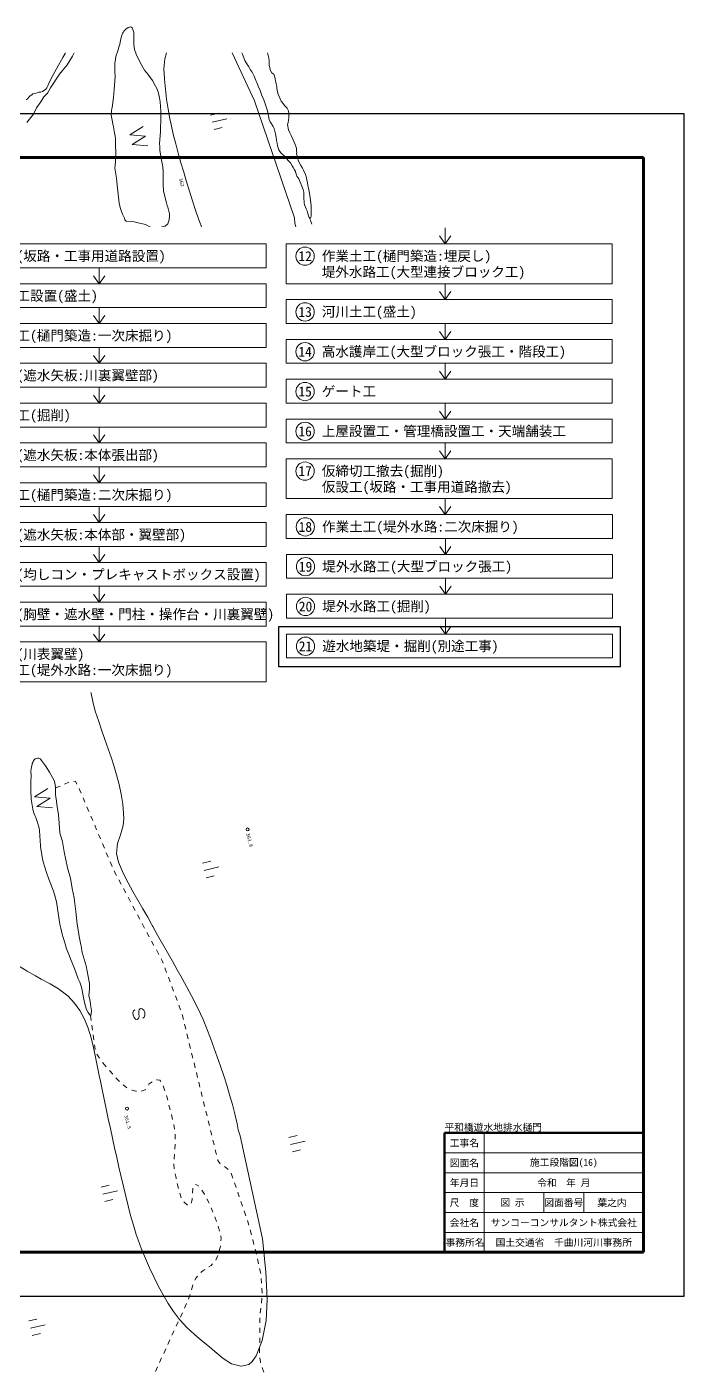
# Model space of a CAD drawing. Header units: millimetres. Extents: x -2078669 to -1085629, y -5987148 to 310365.
# Drawn here: x -1532892 to -1367638, y -5982547 to -5644635 of the extents above; entities that cross this region are included whole.
import ezdxf
from ezdxf.enums import TextEntityAlignment as Align

# ---------------------------------------------------------------- set-up
doc = ezdxf.new("R2010")
doc.units = ezdxf.units.MM
doc.header["$LTSCALE"] = 500
doc.layers.get('Defpoints').update_dxf_attribs({"color": 153})
for name, color, linetype, lineweight in [('D-BGD', 7, 'Continuous', 13), ('D-BYP-STRA', 1, 'Continuous', 25), ('D-DOC', 7, 'Continuous', 13), ('D-TTL', 2, 'Continuous', 140), ('D-TTL-FRAM', 2, 'Continuous', 50), ('D-TTL-LINE', 7, 'Continuous', 13), ('D-TTL-TXT', 7, 'Continuous', 13), ('◆ワイプアウト', 4, 'Continuous', 13)]:
    doc.layers.add(name, color=color, linetype=linetype, lineweight=lineweight)
doc.styles.add('MS ゴシック', font='MS Gothic.ttf')
doc.dimstyles.new('DIM-500-F', dxfattribs={"dimscale": 500, "dimtxt": 3.5, "dimasz": 2.5, "dimexe": 0, "dimexo": 2, "dimgap": 0.8, "dimtad": 1, "dimdec": 0, "dimzin": 0, "dimdsep": 46, "dimtxsty": 'MS ゴシック', "dimblk": 'OPEN', "dimcen": 0.1, "dimclrd": 256, "dimclre": 256, "dimclrt": 256, "dimaunit": 1, "dimadec": 4, "dimazin": 0, "dimtfac": 1, "dimtdec": 0, "dimtmove": 2, "dimatfit": 3, "dimldrblk": 'OPEN', "dimfxl": 1, "dimtolj": 1, "dimtzin": 0, "dimlwd": -1, "dimlwe": -1, "dimarcsym": 2})

# ---------------------------------------------------------------- blocks, each defined once
blk = doc.blocks.new('_Open')
at = {"color": 0, "linetype": 'ByBlock', "lineweight": -2}
for p, q in [((-1, 0.17), (0, 0)), ((-1, -0.17), (0, 0)), ((0, 0), (-1, 0))]:
    blk.add_line(p, q, dxfattribs=at)
blk = doc.blocks.new('施工ステップ')
at = {"layer": 'D-DOC'}
for points in [[(1766486, -3253641), (1848486, -3253641), (1848486, -3259641), (1766486, -3259641)], [(1853486, -3253641), (1935486, -3253641), (1935486, -3263641), (1853486, -3263641)], [(1766486, -3263641), (1848486, -3263641), (1848486, -3269641), (1766486, -3269641)], [(1853486, -3267641), (1935486, -3267641), (1935486, -3273641), (1853486, -3273641)], [(1766486, -3273641), (1848486, -3273641), (1848486, -3279641), (1766486, -3279641)], [(1853486, -3277641), (1935486, -3277641), (1935486, -3283641), (1853486, -3283641)], [(1766486, -3283641), (1848486, -3283641), (1848486, -3289641), (1766486, -3289641)], [(1853486, -3287641), (1935486, -3287641), (1935486, -3293641), (1853486, -3293641)], [(1766486, -3293641), (1848486, -3293641), (1848486, -3299641), (1766486, -3299641)], [(1853486, -3297641), (1935486, -3297641), (1935486, -3303641), (1853486, -3303641)], [(1766486, -3303641), (1848486, -3303641), (1848486, -3309641), (1766486, -3309641)], [(1853486, -3307641), (1935486, -3307641), (1935486, -3317641), (1853486, -3317641)], [(1766486, -3313641), (1848486, -3313641), (1848486, -3319641), (1766486, -3319641)], [(1853539, -3321641), (1935539, -3321641), (1935539, -3327641), (1853539, -3327641)], [(1766486, -3323641), (1848486, -3323641), (1848486, -3329641), (1766486, -3329641)], [(1853592, -3331641), (1935592, -3331641), (1935592, -3337641), (1853592, -3337641)], [(1766486, -3333641), (1848486, -3333641), (1848486, -3339641), (1766486, -3339641)], [(1853592, -3341641), (1935592, -3341641), (1935592, -3347641), (1853592, -3347641)], [(1766486, -3343641), (1848486, -3343641), (1848486, -3349641), (1766486, -3349641)], [(1853592, -3351641), (1935592, -3351641), (1935592, -3357641), (1853592, -3357641)], [(1766486, -3353641), (1848486, -3353641), (1848486, -3363641), (1766486, -3363641)]]:
    blk.add_lwpolyline(points, close=True, dxfattribs=at)
for centre in [(1771277, -3256726), (1858277, -3256726), (1771277, -3266726), (1858277, -3270726), (1771277, -3276726), (1858277, -3280726), (1771277, -3286726), (1858277, -3290726), (1771277, -3296726), (1858277, -3300726), (1771277, -3306726), (1858277, -3310726), (1771277, -3316726), (1771277, -3326726), (1858330, -3324726), (1771277, -3336726), (1858383, -3334726), (1771277, -3346726), (1858383, -3344726), (1771277, -3356726), (1858383, -3354726)]:
    blk.add_circle(centre, 2300, dxfattribs=at)
at = {"layer": 'D-DOC', "style": 'MS ゴシック'}
for s, p in [('1', (1771277, -3256726)), ('12', (1858277, -3256726)), ('2', (1771277, -3266726)), ('13', (1858277, -3270726)), ('3', (1771277, -3276726)), ('14', (1858277, -3280726)), ('4', (1771277, -3286726)), ('15', (1858277, -3290726)), ('5', (1771277, -3296726)), ('16', (1858277, -3300726)), ('6', (1771277, -3306726)), ('17', (1858277, -3310726)), ('7', (1771277, -3316726)), ('18', (1858330, -3324726)), ('8', (1771277, -3326726)), ('19', (1858383, -3334726)), ('9', (1771277, -3336726)), ('20', (1858383, -3344726)), ('10', (1771277, -3346726)), ('21', (1858383, -3354726)), ('11', (1771277, -3356726))]:
    blk.add_text(s, height=2500, dxfattribs=at).set_placement(p, align=Align.MIDDLE_CENTER)
for s, p in [('仮設工(坂路・工事用道路設置)', (1775486, -3256675)), ('作業土工(樋門築造:埋戻し)', (1862486, -3256675)), ('堤外水路工(大型連接ブロック工)', (1862486, -3260675)), ('仮締切工設置(盛土)', (1775486, -3266675)), ('河川土工(盛土)', (1862486, -3270675)), ('作業土工(樋門築造:一次床掘り)', (1775486, -3276675)), ('高水護岸工(大型ブロック張工・階段工)', (1862486, -3280675)), ('矢板工(遮水矢板:川裏翼壁部)', (1775486, -3286675)), ('ゲート工', (1862486, -3290675)), ('河川土工(掘削)', (1775486, -3296675)), ('上屋設置工・管理橋設置工・天端舗装工', (1862486, -3300675)), ('矢板工(遮水矢板:本体張出部)', (1775486, -3306675)), ('仮締切工撤去(掘削)', (1862486, -3310675)), ('仮設工(坂路・工事用道路撤去)', (1862486, -3314675)), ('作業土工(樋門築造:二次床掘り)', (1775486, -3316675)), ('矢板工(遮水矢板:本体部・翼壁部)', (1775486, -3326675)), ('作業土工(堤外水路:二次床掘り)', (1862539, -3324675)), ('本体工(均しコン・プレキャストボックス設置)', (1775486, -3336675)), ('堤外水路工(大型ブロック張工)', (1862592, -3334675)), ('本体工(胸壁・遮水壁・門柱・操作台・川裏翼壁)', (1775486, -3346675)), ('堤外水路工(掘削)', (1862592, -3344675)), ('本体工(川表翼壁)', (1775486, -3356675)), ('遊水地築堤・掘削(別途工事)', (1862592, -3354675)), ('作業土工(堤外水路:一次床掘り)', (1775486, -3360675))]:
    blk.add_text(s, height=2500, dxfattribs=at).set_placement(p, align=Align.MIDDLE_LEFT)
at = {"layer": 'D-DOC'}
for points in [[(1893486, -3253641), (1893486, -3249641)], [(1806486, -3263641), (1806486, -3259641)], [(1893486, -3267641), (1893486, -3263641)], [(1806486, -3273641), (1806486, -3269641)], [(1893486, -3277641), (1893486, -3273641)], [(1806486, -3283641), (1806486, -3279641)], [(1893486, -3287641), (1893486, -3283641)], [(1806486, -3293641), (1806486, -3289641)], [(1893486, -3297641), (1893486, -3293641)], [(1806486, -3303641), (1806486, -3299641)], [(1893486, -3307641), (1893486, -3303641)], [(1806486, -3313641), (1806486, -3309641)], [(1893486, -3321641), (1893486, -3317641)], [(1806486, -3323641), (1806486, -3319641)], [(1893539, -3331641), (1893539, -3327641)], [(1806486, -3333641), (1806486, -3329641)], [(1893592, -3341641), (1893592, -3337641)], [(1806486, -3343641), (1806486, -3339641)], [(1893592, -3351641), (1893592, -3347641)], [(1806486, -3353641), (1806486, -3349641)]]:
    blk.add_leader(points, dimstyle='DIM-500-F', override={"dimasz": 4, "dimldrblk": 'Open90'}, dxfattribs=at)

msp = doc.modelspace()

# ---------------------------------------------------------------- linework, layer by layer
at = {"layer": 'D-BGD', "linetype": 'Continuous'}
for p, q in [((-1486728.2, -5666772.4), (-1484687.9, -5666275)), ((-1486284.8, -5668593.6), (-1482641.4, -5667705.1)), ((-1485841.1, -5670416.2), (-1483800.8, -5669918.8)), ((-1461279.9, -5694212.8, 360164), (-1461641.4, -5693017.6, 360120)), ((-1460555.7, -5696604.9, 360252), (-1460917.5, -5695408.4, 360208)), ((-1459831.8, -5698995.7, 360340), (-1460194.2, -5697800, 360296)), ((-1459108.5, -5701387.3, 360428), (-1459470.3, -5700190.8, 360384)), ((-1529658.2, -5703271.5), (-1527618.1, -5702776.3)), ((-1458384.6, -5703778, 360516), (-1458747, -5702582.4, 360472)), ((-1529216.2, -5705093.1), (-1525572.1, -5704207.3)), ((-1528773.8, -5706916), (-1526733.2, -5706420)), ((-1457661.2, -5706169.7, 360604), (-1458022.7, -5704974.5, 360560)), ((-1489793.5, -5722318.8), (-1487752.4, -5721821.9)), ((-1489350.1, -5724140), (-1485706.3, -5723252.9)), ((-1488906.4, -5725962.6), (-1486866.6, -5725466.1)), ((-1472898.5, -5769760.3), (-1472505.2, -5771379.7)), ((-1515358.6, -5802243.3), (-1513318.5, -5801748.1)), ((-1514916.6, -5804064.9), (-1511272.4, -5803179.1)), ((-1514474.2, -5805887.8), (-1512433.6, -5805391.8)), ((-1525675.5, -5835803.1, 360500), (-1524557.4, -5835332.8, 360803)), ((-1523439.8, -5834863.3, 361106), (-1522321.6, -5834392.9, 361409)), ((-1518768.7, -5838261.1, 361435), (-1518281.5, -5839412, 361422)), ((-1517792.8, -5840562.6, 361409), (-1517305.6, -5841713.5, 361397)), ((-1516818.3, -5842864.4, 361384), (-1516329.7, -5844015, 361371)), ((-1515842.5, -5845165.9, 361358), (-1515354.3, -5846317.3, 361345)), ((-1514866.6, -5847467.4, 361333), (-1514379.3, -5848618.3, 361320)), ((-1513891.2, -5849769.7, 361307), (-1513403.5, -5850919.8, 361294)), ((-1512915.3, -5852071.2, 361282), (-1512428.1, -5853222.1, 361269)), ((-1511940.3, -5854372.2, 361256), (-1511452.2, -5855523.6, 361243)), ((-1488720.6, -5854707.3), (-1486680.4, -5854212.2)), ((-1488278.6, -5856528.9), (-1484634.4, -5855643.2)), ((-1509787.3, -5858879.8, 361256), (-1509196.8, -5859981.6, 361269)), ((-1487836.2, -5858351.9), (-1485795.5, -5857855.8)), ((-1508605.9, -5861082.5, 361282), (-1508015.4, -5862184.4, 361295)), ((-1507425, -5863286.2, 361308), (-1506834.5, -5864388, 361321)), ((-1506244.1, -5865489.8, 361334), (-1505653.6, -5866591.6, 361348)), ((-1505063.5, -5867692.1, 361361), (-1504473.1, -5868793.9, 361374)), ((-1503882.6, -5869895.7, 361387), (-1503292.2, -5870997.6, 361400)), ((-1502701.7, -5872099.4, 361413), (-1502111.3, -5873201.2, 361426)), ((-1501520.8, -5874303, 361439), (-1500929.9, -5875404, 361452)), ((-1500339.4, -5876505.8, 361466), (-1499749, -5877607.6, 361479)), ((-1498186, -5881006.7, 361550), (-1497747.8, -5882176.7, 361586)), ((-1497309, -5883345.9, 361622), (-1496870, -5884516.4, 361658)), ((-1496431.8, -5885686.4, 361694), (-1495993.5, -5886856.4, 361730)), ((-1495555.3, -5888026.5, 361767), (-1495117.1, -5889196.5, 361803)), ((-1516893.1, -5892963.5, 360360), (-1516720.5, -5894186.2, 360553)), ((-1494678, -5890367, 361839), (-1494239.8, -5891537, 361875)), ((-1493844.9, -5892720.2, 361902), (-1493547.7, -5893934.9, 361906)), ((-1516547, -5895409.4, 360747), (-1516374.4, -5896632.1, 360940)), ((-1493250.1, -5895148.7, 361911), (-1492952.4, -5896362.5, 361916)), ((-1516201.7, -5897854.7, 361134), (-1516027.7, -5899077, 361327)), ((-1492655.2, -5897577.2, 361921), (-1492357.5, -5898791.1, 361926)), ((-1515855.1, -5900299.7, 361521), (-1515681.6, -5901522.9, 361714)), ((-1515297.1, -5902670.1, 361825), (-1514596.6, -5903704.8, 361814)), ((-1492059.8, -5900004.9, 361930), (-1491762.1, -5901218.7, 361935)), ((-1491464.9, -5902433.4, 361940), (-1491167.2, -5903647.2, 361945)), ((-1513895.2, -5904740.1, 361802), (-1513788, -5904898.6, 361800)), ((-1513788, -5904898.6, 361800), (-1512979.7, -5905852.3, 361790)), ((-1490869.5, -5904861, 361950), (-1490571.8, -5906074.9, 361954)), ((-1490274.6, -5907289.5, 361959), (-1489976.9, -5908503.4, 361964)), ((-1489679.2, -5909717.2, 361969), (-1489382.9, -5910931.4, 361974)), ((-1508701.3, -5910394.7, 361733), (-1507730.1, -5911181.3, 361721)), ((-1498605.6, -5910668.2, 361716), (-1498208.1, -5911852.9, 361701)), ((-1497825.3, -5913043, 361687), (-1497492.6, -5914248.1, 361672)), ((-1489085.2, -5912145.2, 361979), (-1488787.5, -5913359, 361983)), ((-1497163.5, -5915453.5, 361658), (-1496848.6, -5916663.4, 361648)), ((-1488489.8, -5914572.8, 361988), (-1488192.6, -5915787.5, 361993)), ((-1496539.1, -5917874.7, 361636), (-1496251.8, -5919090.6, 361621)), ((-1487895, -5917001.4, 361998), (-1487597.3, -5918215.2, 362003)), ((-1487299.6, -5919429, 362007), (-1487002.4, -5920643.7, 362012)), ((-1495981.8, -5920310.5, 361606), (-1495765.3, -5921541.1, 361591)), ((-1486704.7, -5921857.5, 362017), (-1486407, -5923071.3, 362022)), ((-1467013.8, -5923576.1), (-1464973.6, -5923080.9)), ((-1486109.8, -5924286, 362027), (-1485812.1, -5925499.8, 362032)), ((-1466571.8, -5925397.7), (-1462927.6, -5924511.9)), ((-1466129.4, -5927220.6), (-1464088.7, -5926724.6)), ((-1481505.7, -5932614.3, 361993), (-1481100.9, -5933796.3, 362003)), ((-1514211.2, -5936055.3), (-1512171, -5935560.1)), ((-1513769.2, -5937876.9), (-1510125, -5936991.1)), ((-1495062.9, -5935178.2, 361450), (-1494787.9, -5936397.4, 361441)), ((-1491253, -5937616.1, 361330), (-1491206.9, -5936368.1, 361278)), ((-1480695.7, -5934979.6, 362013), (-1480290.9, -5936161.6, 362024)), ((-1513326.8, -5939699.9), (-1511286.1, -5939203.8)), ((-1494448.4, -5937600.7, 361429), (-1494098.8, -5938800.5, 361415)), ((-1493409.6, -5939790.7, 361403), (-1492492.1, -5940638.7, 361391)), ((-1479885.2, -5937344.1, 362034), (-1479480.9, -5938526.9, 362044)), ((-1479075.2, -5939709.4, 362055), (-1478670.4, -5940891.3, 362065)), ((-1485644, -5943582, 361683), (-1485211.1, -5944751.3, 361763)), ((-1478264.7, -5942073.8, 362075), (-1477859.6, -5943257.1, 362086)), ((-1477454.7, -5944439.1, 362096), (-1477049.1, -5945621.6, 362106)), ((-1476709.4, -5946822.6, 362129), (-1476405.4, -5948035.4, 362159)), ((-1476100.9, -5949247.4, 362188), (-1475796.4, -5950459.4, 362218)), ((-1484862.4, -5953242.6, 361775), (-1485359.9, -5954389.2, 361761)), ((-1475491.8, -5951671.4, 362247), (-1475187.3, -5952883.4, 362277)), ((-1474902.8, -5954100, 362283), (-1474633.3, -5955320.7, 362270)), ((-1474364.6, -5956540.9, 362257), (-1474095.1, -5957761.6, 362244)), ((-1491144.6, -5960634.1, 362248), (-1491461.2, -5961843.1, 362240)), ((-1473956.1, -5959000.7, 362230), (-1473878.5, -5960248.3, 362215)), ((-1491869, -5963024, 362278), (-1492281.5, -5964203.3, 362318)), ((-1473774.2, -5963987.7, 362173), (-1473918, -5965229.2, 362161)), ((-1473801, -5961495.9, 362201), (-1473723.4, -5962743.5, 362186)), ((-1492775.1, -5965351, 362358), (-1493272.2, -5966496.6, 362398)), ((-1474060.5, -5966470.3, 362149), (-1474203.4, -5967712.3, 362137)), ((-1532414.7, -5969710.5), (-1530374.6, -5969215.3)), ((-1531972.7, -5971532.1), (-1528328.5, -5970646.3)), ((-1494828.6, -5969906.6, 362528), (-1495353.2, -5971040, 362568)), ((-1493787.3, -5967635.5, 362443), (-1494303.5, -5968772.4, 362488)), ((-1474291.9, -5968957.9, 362141), (-1474304.1, -5970207, 362166)), ((-1531530.3, -5973355.1), (-1529489.7, -5972859)), ((-1495878.3, -5972174.2, 362608), (-1496403.7, -5973307, 362648)), ((-1474340.5, -5973956.6, 362243), (-1474352.6, -5975205.7, 362269)), ((-1474316.7, -5971457, 362192), (-1474327.9, -5972706.6, 362218)), ((-1497970.2, -5976712.4, 362777), (-1498495.6, -5977845.2, 362817)), ((-1496924, -5974442.8, 362692), (-1497445.1, -5975578.2, 362737)), ((-1499015.8, -5978981, 362861), (-1499536.1, -5980116.9, 362906)), ((-1500036.3, -5981261.9, 362947), (-1500533.8, -5982408.5, 362987))]:
    msp.add_line(p, q, dxfattribs=at)
at = {"layer": 'D-BGD', "linetype": 'Continuous', "elevation": 362000}
for points in [[(-1525245.6, -5716243), (-1524186.8, -5713979.6), (-1522736.5, -5711918.1), (-1521970.3, -5711066.7), (-1520070.9, -5709447.9), (-1518559, -5708483.1), (-1516272.9, -5707455.7), (-1515346.8, -5707169), (-1512907, -5706656.8), (-1510427.9, -5706317), (-1507931.5, -5705987.3), (-1505480.6, -5705516), (-1504802.9, -5705340.3), (-1502382.6, -5704701.5), (-1499983, -5704419.9), (-1497375.6, -5704338.4), (-1494802.9, -5704237.1), (-1492343.5, -5703851.4), (-1490149.3, -5702863.5), (-1488785.2, -5701513.7), (-1487891.4, -5699778.3), (-1487621.3, -5698445.6), (-1488188.6, -5696643.1), (-1488710.2, -5695443.6), (-1489643.1, -5693073.4), (-1490481.7, -5690699.7), (-1491270.7, -5688320), (-1492018.8, -5685929.2), (-1492749.5, -5683548.3), (-1493452.8, -5681160.1), (-1494156.2, -5678771.8), (-1494832.3, -5676376.2), (-1495481.1, -5673973.3), (-1496093.9, -5671567.9), (-1496647.1, -5669139.1), (-1496936.2, -5667715.7), (-1497371.5, -5665262.4), (-1497752.2, -5662794.4), (-1498064.7, -5660307.9), (-1498308.8, -5657803), (-1498319.7, -5657681.5), (-1498424.9, -5655175.7), (-1498226.3, -5652683.1), (-1497794, -5651108)], [(-1481241.8, -5651108), (-1475676.2, -5663176.9), (-1465580.2, -5692567.9), (-1465559, -5693975.8), (-1464846.9, -5696369), (-1464112.5, -5698763.5), (-1463386.8, -5701153), (-1462647.4, -5703538.8), (-1461908.1, -5705924.7), (-1461168.7, -5708310.5), (-1460420.7, -5710701.3), (-1460225.3, -5711331.6)], [(-1475236.7, -5978455.4), (-1473752.2, -5974648.9), (-1472711.2, -5969607), (-1472464.4, -5964281.6), (-1472782.9, -5957350.9), (-1473639.9, -5949049.5), (-1479223.8, -5923186.4), (-1479775.6, -5921658.1), (-1480045.8, -5920141.7), (-1480594, -5917704.3), (-1481215.5, -5915293.9), (-1481909, -5912888.3), (-1482638.4, -5910485.2), (-1483400.1, -5908098), (-1484194, -5905726.9), (-1485010.3, -5903354.5), (-1485854, -5900989.5), (-1486724.9, -5898631.9), (-1487633.1, -5896298.9), (-1488592.2, -5893994.4), (-1489245.8, -5892522.9), (-1490324.1, -5890265.2), (-1491467, -5888039.6), (-1492647.2, -5885838.7), (-1493859.7, -5883653.8), (-1495085.8, -5881472.6), (-1496316.9, -5879300.1), (-1497556.6, -5877122.6), (-1498796.4, -5874945.1), (-1500027.5, -5872772.6), (-1501240, -5870587.8), (-1501365.9, -5870365.4), (-1501531.3, -5870051.2), (-1502514.2, -5868309.7), (-1503758.9, -5866140.9), (-1505017.3, -5863975.7), (-1506248.4, -5861803.2), (-1507442.3, -5859606), (-1508576.5, -5857385.4), (-1508860.3, -5856795.5), (-1509819.4, -5854490.9), (-1510353.3, -5852269.4), (-1510115, -5849788), (-1509387.5, -5847599.4), (-1508658.4, -5845227.2), (-1508483.9, -5843458.9), (-1508651.2, -5840940.6), (-1508782.4, -5839884.7), (-1509202.8, -5837405.4), (-1509723.7, -5834960.6), (-1510326.6, -5832537.9), (-1511016.3, -5830146), (-1511600.9, -5828333.6), (-1512417.2, -5825961.2), (-1513252.1, -5823601.2), (-1514100.7, -5821244.8), (-1514922, -5818881.1), (-1515688.7, -5816502.6), (-1516337.5, -5814099.7), (-1516348.5, -5814058.7), (-1516852.1, -5811623.9), (-1517251.4, -5809168.2), (-1517573.8, -5806699.1), (-1517855.3, -5804218.9), (-1518109.4, -5801731.3), (-1518349.9, -5799240.1), (-1518581.7, -5796753.8), (-1518799.9, -5794263.9), (-1519013, -5791765.3), (-1519231.2, -5789275.3), (-1519449.4, -5786785.4), (-1519662.5, -5784286.8), (-1519880.7, -5781796.9), (-1520093.9, -5779298.2), (-1520320.7, -5776803.3), (-1520533.9, -5774304.7), (-1520769.4, -5771804.8), (-1521004.9, -5769304.9), (-1521262.7, -5766803.7), (-1521324.3, -5766168.5), (-1521613.1, -5763661), (-1521902, -5761153.5), (-1522213.1, -5758644.7), (-1522524.2, -5756135.9), (-1522835.4, -5753627.1), (-1523155.2, -5751113.4), (-1523466.3, -5748604.6), (-1523786.1, -5746090.8), (-1524097.3, -5743582), (-1524412.1, -5741059.6), (-1524714.5, -5738555.8), (-1525017, -5736052), (-1525305.8, -5733544.5), (-1525572.3, -5731038.3), (-1525807.8, -5728538.4), (-1525998.7, -5726041.1), (-1526101.5, -5723571.3), (-1526075.4, -5721118), (-1525844.7, -5718689.9), (-1525273.1, -5716331), (-1525245.6, -5716243)], [(-1535002.8, -5880523.8), (-1532850.3, -5881795.7), (-1530696.6, -5883045.2), (-1529268.4, -5883831.5), (-1527061.1, -5885008), (-1524908.6, -5886279.9), (-1524597.8, -5886481.6), (-1522633.4, -5888060.7), (-1520889.1, -5889882.2), (-1519577.7, -5891674.1), (-1518409.9, -5893856.4), (-1517500.4, -5896167), (-1516769.7, -5898547.9), (-1516145.8, -5900994.2), (-1515608.9, -5903471.3), (-1515104.2, -5905964.5), (-1514608.2, -5908452.6), (-1514495.6, -5909059.5), (-1513989.7, -5911530.3), (-1513483.7, -5914001.1), (-1512962.8, -5916445.9), (-1512438.2, -5918904.4), (-1511903.6, -5921345.5), (-1511369, -5923786.7), (-1510829.5, -5926219.1), (-1510289.9, -5928651.6), (-1509741.7, -5931089), (-1509179.8, -5933522.8), (-1508612.9, -5935947.9), (-1508032.4, -5938369.3), (-1507429.6, -5940792), (-1506799.4, -5943207.3), (-1506119.7, -5945616.6), (-1505380.3, -5948002.4), (-1504928.4, -5949323.3), (-1504048.9, -5951685.9), (-1503087.3, -5954026.4), (-1502057.6, -5956348.5), (-1500971.9, -5958633.5), (-1499840.3, -5960898.8), (-1498647.7, -5963118.4), (-1497384.3, -5965274.8), (-1496017.8, -5967352.2), (-1494531.9, -5969302.1), (-1494321.6, -5969538.3), (-1492655.4, -5971315), (-1490843.8, -5972979.2), (-1488948.9, -5974599), (-1486992.1, -5976231.3), (-1485608.3, -5977395.8), (-1483579.7, -5979104), (-1481433.7, -5980487.5), (-1479067.4, -5981086.4), (-1479053.8, -5981082.7), (-1477117.6, -5980603.9), (-1476263.6, -5979860.6), (-1475236.7, -5978455.4)]]:
    msp.add_lwpolyline(points, dxfattribs=at)
at = {"layer": 'D-BGD', "linetype": 'Continuous'}
for points in [[(-1503634.9, -5669615.1), (-1506983.2, -5671715.9), (-1503044.1, -5672044.7), (-1506392.4, -5674145.5), (-1502452.8, -5674473.5)], [(-1527620.8, -5835936.4), (-1530969.1, -5838037.3), (-1527029.5, -5838365.2), (-1530377.8, -5840466), (-1526438.7, -5840794.8)], [(-1504730.5, -5892572.8), (-1504680.3, -5893203.7), (-1504839.3, -5893713.3), (-1505164.8, -5893964.5), (-1505567.8, -5893890.9), (-1505943, -5893510.2), (-1506187.7, -5892926.7), (-1506237.9, -5892295.7), (-1506079.7, -5891785.7), (-1505754.7, -5891535.3)], [(-1503706.3, -5893610.2), (-1503381.3, -5893359.9), (-1503223.1, -5892849.9), (-1503273.3, -5892218.9), (-1503518, -5891635.3), (-1503893.3, -5891254.7), (-1504296.2, -5891181.1), (-1504621.7, -5891432.3), (-1504780.7, -5891941.8), (-1504730.5, -5892572.8)]]:
    msp.add_lwpolyline(points, dxfattribs=at)
at = {"layer": 'D-BGD', "linetype": 'Continuous', "extrusion": (0.007595, -0.007269, 0.999945), "elevation": 392316.3}
msp.add_lwpolyline([(-1523814.3, -5831472.2), (-1523374.4, -5831425.2), (-1523011.7, -5832146.9)], dxfattribs=at)
at = {"layer": 'D-BGD', "linetype": 'Continuous', "extrusion": (-0.147009, -0.073037, 0.986435), "elevation": 1006214.4}
msp.add_lwpolyline([(4550289.1, -3844622.2), (4550339.6, -3844622.2), (4551536.6, -3844695.3)], dxfattribs=at)
at = {"layer": 'D-BGD', "linetype": 'Continuous', "extrusion": (-0.120009, -0.052186, 0.9914), "elevation": 845090.7}
msp.add_lwpolyline([(4768293.4, -3641886.7), (4768337, -3641886.7), (4769539.4, -3641787.3)], dxfattribs=at)
at = {"layer": 'D-BGD', "linetype": 'Continuous', "extrusion": (0.113222, 0.07213, 0.990948), "elevation": -235551.1}
msp.add_lwpolyline([(-4152563.9, 4431490.3), (-4153348.6, 4431549.8), (-4153801.7, 4431646.7)], dxfattribs=at)
at = {"layer": 'D-BGD', "linetype": 'Continuous', "extrusion": (0.149263, 0.123276, 0.981083), "elevation": -598940.9}
msp.add_lwpolyline([(-3591413.8, 4904172.6), (-3591422.4, 4904172.6), (-3592662.5, 4904120.9)], dxfattribs=at)
at = {"layer": 'D-BGD', "linetype": 'Continuous', "extrusion": (0.226583, 0.201695, 0.952879), "elevation": -1189289.5}
msp.add_lwpolyline([(-3409084.2, 4928342.8), (-3409087.3, 4928342.8), (-3410332.3, 4928293.3)], dxfattribs=at)
at = {"layer": 'D-BGD', "linetype": 'Continuous', "extrusion": (-0.008574, -0.001244, 0.999962), "elevation": 381936.6}
msp.add_lwpolyline([(-1499188, -5909959.9), (-1498994.3, -5909687.1), (-1498256.3, -5909145.8)], dxfattribs=at)
at = {"layer": 'D-BGD', "linetype": 'Continuous', "extrusion": (-0.000661598, -0.00782, 0.999969), "elevation": 408922.4}
msp.add_lwpolyline([(-1500026.5, -5906153.2), (-1499866.8, -5906112.3), (-1499214.7, -5906221.9), (-1498976.1, -5906571.3)], dxfattribs=at)
at = {"layer": 'D-BGD', "linetype": 'Continuous', "extrusion": (0.003379, -0.024844, 0.999686), "elevation": 503387.2}
msp.add_lwpolyline([(-2289479.7, -5643913.1), (-2289387, -5643968.1), (-2288515.5, -5644311.9), (-2288318, -5644366.9)], dxfattribs=at)
at = {"layer": 'D-BGD', "linetype": 'Continuous', "extrusion": (0.002998, -0.008156, 0.999962), "elevation": 405406.8}
msp.add_lwpolyline([(-1505245.8, -5908867.3), (-1504263, -5908506), (-1504145.9, -5908340.3)], dxfattribs=at)
at = {"layer": 'D-BGD', "linetype": 'Continuous', "extrusion": (-0.238549, -0.009935, 0.97108), "elevation": 766735.3}
msp.add_lwpolyline([(5855416.3, -1604068.4), (5855438.8, -1604068.4), (5856664.6, -1604131.2)], dxfattribs=at)
at = {"layer": 'D-BGD', "linetype": 'Continuous', "extrusion": (-0.118804, 0.000860497, 0.992917), "elevation": 531574.5}
msp.add_lwpolyline([(5935953.4, -1399409.7), (5935979.8, -1399409.7), (5937200.7, -1399493.9)], dxfattribs=at)
at = {"layer": 'D-BGD', "linetype": 'Continuous', "extrusion": (0.544327, 0.137155, 0.827585), "elevation": -1321869.7}
msp.add_lwpolyline([(-5384117.4, 2593780.6), (-5385067.3, 2593787.7), (-5385367.8, 2593784.2)], dxfattribs=at)
at = {"layer": 'D-BGD', "linetype": 'Continuous', "extrusion": (-0.097731, -0.01245, 0.995135), "elevation": 579770.4}
msp.add_lwpolyline([(5693689.9, -2186838.5), (5693751.2, -2186848.7), (5694935.9, -2186929.9)], dxfattribs=at)
at = {"layer": 'D-BGD', "linetype": 'Continuous', "extrusion": (0.367443, -0.027555, 0.929638), "elevation": -50186.1}
msp.add_lwpolyline([(-6023029.8, 1107770.1), (-6023083, 1107770.1), (-6024279.8, 1107732.1)], dxfattribs=at)
at = {"layer": 'D-BGD', "linetype": 'Continuous', "extrusion": (0.017394, -0.000956106, 0.999848), "elevation": 341816.2}
msp.add_lwpolyline([(-6001695.8, 1163377.9), (-6001943, 1163298.7), (-6002736.3, 1162746.5), (-6002746.2, 1162724.6)], dxfattribs=at)
at = {"layer": 'D-BGD', "linetype": 'Continuous', "extrusion": (-0.966543, -0.222183, 0.128173), "elevation": 2810063.5}
msp.add_lwpolyline([(5446878.2, 1311.1), (5447910, 1295), (5448127.9, 1293)], dxfattribs=at)
at = {"layer": 'D-BGD', "linetype": 'Continuous', "extrusion": (-0.002772, -0.013957, 0.999899), "elevation": 448856.4}
msp.add_lwpolyline([(-1482226.3, -5925180.5), (-1481325.6, -5925861), (-1481242.5, -5925949.2)], dxfattribs=at)
at = {"layer": 'D-BGD', "linetype": 'Continuous', "extrusion": (-0.012232, -0.023757, 0.999643), "elevation": 520806.7}
msp.add_lwpolyline([(1393959.1, -5948089.2), (1395024, -5948613.2), (1395075.3, -5948650.6)], dxfattribs=at)
at = {"layer": 'D-BGD', "linetype": 'Continuous', "extrusion": (-0.170334, 0.048734, 0.98418), "elevation": 320258}
msp.add_lwpolyline([(6121215.2, 260775.6), (6120385.2, 260815.1), (6119978.1, 260713.5)], dxfattribs=at)
at = {"layer": 'D-BGD', "linetype": 'Continuous', "extrusion": (0.116941, 0.049336, 0.991913), "elevation": -108235.7}
msp.add_lwpolyline([(-4893698.1, 3695339.2), (-4894914.8, 3695260.4), (-4894946.2, 3695260.4)], dxfattribs=at)
at = {"layer": 'D-BGD', "linetype": 'Continuous', "extrusion": (0.082944, 0.022394, 0.996303), "elevation": 103946.1}
msp.add_lwpolyline([(-5348394.6, 3003866), (-5349629.2, 3003691.4), (-5349632, 3003691.4)], dxfattribs=at)
at = {"layer": 'D-BGD', "linetype": 'Continuous', "extrusion": (-0.665408, -0.182683, 0.723781), "elevation": 2336112.3}
msp.add_lwpolyline([(5340670.8, -1925996.8), (5340871, -1925979.4), (5341919.6, -1925998.2)], dxfattribs=at)
at = {"layer": 'D-BGD', "linetype": 'Continuous', "extrusion": (0.013306, -0.013542, 0.99982), "elevation": 422575.5}
msp.add_lwpolyline([(-1488924, -5945651.8), (-1488931.4, -5945732.9), (-1489189.6, -5946872.8)], dxfattribs=at)
at = {"layer": 'D-BGD', "linetype": 'Continuous', "extrusion": (0.455692, -0.433895, 0.777226), "elevation": 2187899.9}
msp.add_lwpolyline([(-5337770.4, -2127613.5), (-5338347, -2127618.2), (-5338991, -2127424.3)], dxfattribs=at)
at = {"layer": 'D-BGD', "linetype": 'Continuous', "extrusion": (-0.014273, 0.000549934, 0.999898), "elevation": 380217.5}
msp.add_lwpolyline([(-1484653, -5958661.4), (-1485019.1, -5959071.6), (-1485323.6, -5959701.6)], dxfattribs=at)
at = {"layer": 'D-BGD', "linetype": 'Continuous', "extrusion": (-0.53204, 0.022124, 0.84643), "elevation": 958856.4}
msp.add_lwpolyline([(6032551.1, -843774), (6033776, -843727.1), (6033800.2, -843723.3)], dxfattribs=at)
at = {"layer": 'D-BGD', "linetype": 'Continuous', "extrusion": (0.403129, 0.119792, 0.907269), "elevation": -981721.3}
msp.add_lwpolyline([(-5311315.6, 2979728.6), (-5312425.1, 2979987.8), (-5312536.2, 2979985.4)], dxfattribs=at)
at = {"layer": 'D-BGD', "linetype": 'Continuous', "extrusion": (0.000881592, -0.010734, 0.999942), "elevation": 425418.5}
msp.add_lwpolyline([(-1474086.1, -5977148.6), (-1473911.2, -5977693.3), (-1473663, -5978325)], dxfattribs=at)
at = {"layer": 'D-BGD', "linetype": 'Continuous'}
for points in [[(-1510953.4, -5660396.6, 359990), (-1510689.4, -5657088.1, 360040), (-1510785.6, -5655890.9, 359980), (-1510764.5, -5655372.5, 359970), (-1510761.6, -5653782.3, 359940), (-1510647.6, -5652821.4, 359940), (-1510484.5, -5652096.2, 359940), (-1509953.1, -5650429.3, 359940), (-1509822.9, -5649962, 359940), (-1509674.1, -5649482.3, 359940), (-1509510.3, -5648976.7, 359990), (-1509361.5, -5648035.6, 359990), (-1509104.4, -5646926.2, 359960), (-1508824.9, -5646279.4, 359960), (-1508679.1, -5646005.7, 359960), (-1508523.3, -5645714.6, 359960), (-1507994.8, -5645176.4, 359910), (-1507402.1, -5644767.3, 359870), (-1507088.1, -5644682.6, 359860), (-1506830, -5644634.8, 359860), (-1506566, -5644717.4, 359890), (-1506380.3, -5644835.7, 359890), (-1506032, -5645935.5, 359980), (-1506005.4, -5647634.9, 359980), (-1506041, -5648479.5, 359990), (-1505998.9, -5648988.1, 360000), (-1505948.7, -5649743.6, 360000), (-1505837.2, -5650292.1, 360000), (-1505376.3, -5651456.8, 360000), (-1504289.3, -5653719.5, 360030), (-1503285.4, -5655484.5, 360060), (-1502924.5, -5655980.4, 360070), (-1502492.9, -5656493.7, 360050), (-1501296.4, -5658104.3, 360010), (-1500584.2, -5659494, 360010), (-1500221.1, -5660106.5, 360030), (-1499846.3, -5660979.4, 360040), (-1499573.4, -5662451.1, 360050), (-1499378.9, -5663497.2, 360050), (-1499286.2, -5664600.2, 360050), (-1499247, -5665776.1, 360050), (-1499244.2, -5667115.7, 360050), (-1499257.8, -5670971.9, 360070), (-1499514.6, -5673927, 360070), (-1499461, -5674776.8, 360070), (-1499443.5, -5675709.6, 360070), (-1499218.8, -5677084.5, 360070), (-1499087.6, -5677678.9, 360080), (-1498748.1, -5679777.2, 360080), (-1498653.4, -5681077.4, 360090), (-1498623.4, -5681948.2, 360090), (-1498645.7, -5683411.7, 360080), (-1498649.1, -5684240.3, 360030), (-1498505.4, -5685776.2, 359890), (-1497975.8, -5688226, 359770), (-1497788.9, -5688864, 359760), (-1497636.7, -5689482.1, 359730), (-1497453, -5689945.2, 359710), (-1497255.1, -5690624.2, 359710), (-1497069, -5691584.7, 359700), (-1497053.1, -5692159, 359700), (-1497076.6, -5693102.9, 359760), (-1497416.5, -5694095.5, 359840), (-1498131.2, -5694676.7, 359980), (-1498658.7, -5694811.8, 360000), (-1499400.9, -5695019.5, 360010), (-1500161.6, -5695158.9, 360020), (-1500744.6, -5695169.9, 360030), (-1501306.2, -5695043.2, 360040), (-1501792.1, -5694925.3, 360070), (-1503106.4, -5694262.1, 360100), (-1504926.1, -5693815.9, 359880), (-1505284.4, -5693736.9, 359900), (-1505915.3, -5693570.3, 359950), (-1506563.9, -5693555, 359960), (-1507948, -5693474.6, 359980), (-1508284.4, -5693096.6, 359980), (-1508371.3, -5692666, 359990), (-1508873.6, -5691673.7, 359980), (-1509203.6, -5690722.7, 359940), (-1509453.6, -5690013.9, 359920), (-1509703.9, -5688924.2, 359920), (-1510224.4, -5684391.9, 360130), (-1510312.6, -5683441.5, 360120), (-1510358.8, -5682619.1, 360120), (-1510548.6, -5681644.9, 360120), (-1510815.2, -5680142.2, 360120), (-1510718.6, -5679251.8, 360120), (-1510639.9, -5678512.8, 360120), (-1510554.9, -5676819.9, 360120), (-1510555, -5675897.1, 360120), (-1510568, -5674655.5, 360120), (-1510594.6, -5673878.9, 360120), (-1510631.3, -5672739, 360120), (-1510707.7, -5672049.1, 360120), (-1510819.9, -5671281.1, 360120), (-1510919, -5670751.2, 360120), (-1511018.1, -5670221.3, 360120), (-1511111.2, -5669741.1, 360120), (-1511254.5, -5669047.3, 360120), (-1511363.4, -5668454.2, 360120)], [(-1533033.1, -5662930.2, 360180), (-1532641.6, -5662590.1, 360180), (-1532386.5, -5662286.9, 360180), (-1532137.8, -5662014.7, 360180), (-1531577.4, -5661621.7, 360180), (-1531415.7, -5661460.8, 360180), (-1530880.8, -5661353, 360180), (-1530295, -5661216.8, 360180), (-1529845.6, -5661036.9, 360180), (-1529372.9, -5660997.2, 360190), (-1528974.4, -5660845.6, 360190), (-1528140.7, -5660298.3, 360190), (-1527894.1, -5659909.4, 360190), (-1527630, -5659449.9, 360190), (-1527380.2, -5658774.6, 360190), (-1526363.1, -5656844.7, 360190), (-1524901.7, -5654282.1, 360090), (-1523882, -5652307.6, 359940), (-1523275.6, -5651352.9, 359880), (-1523276.7, -5651108, 359880)], [(-1521006.7, -5651108, 360037), (-1521388.2, -5652022.5, 360020), (-1522773, -5654190.8, 360000), (-1524702.6, -5656484.3, 359980), (-1526915.6, -5659952.9, 360040), (-1527724, -5661299.1, 360060), (-1528661.4, -5662167.4, 360070), (-1529374.3, -5663487.8, 360110), (-1530433.6, -5664989.6, 360150), (-1531185.5, -5666518.3, 360220), (-1532923.8, -5668679.5, 360340)], [(-1476242.2, -5656034.7, 360250), (-1476715.4, -5655312.9, 360250), (-1477089.6, -5654659.5, 360260), (-1477577.5, -5653883, 360270), (-1478049.3, -5653058.2, 360300), (-1478769.2, -5651341, 360300), (-1478824.6, -5651108, 360302)], [(-1472408.9, -5651108, 360057.5), (-1472293.7, -5651453, 360050), (-1472157.5, -5652038.8, 360060), (-1472088.9, -5652401.1, 360060), (-1472011.7, -5653229.9, 360070), (-1471996.9, -5653745.9, 360080), (-1471952.4, -5654290.5, 360080), (-1471845.9, -5654847.7, 360080), (-1471706, -5655447.2, 360080), (-1471311, -5656204.8, 360090), (-1471005.2, -5656415.2, 360090), (-1470838.1, -5656545.9, 360090), (-1470599.6, -5656913.6, 360090), (-1470455.2, -5657665.6, 360090), (-1470353.5, -5658150.9, 360090), (-1470284.9, -5658513.2, 360090), (-1470202.9, -5658952.5, 360090), (-1470078, -5659578, 360090)], [(-1470078, -5659578, 360090), (-1470033.3, -5660042, 360090), (-1469889.3, -5660955.3, 360090), (-1469733.1, -5661506.4, 360090), (-1468930.1, -5663259.8, 360070), (-1468469.1, -5663882.4, 360070), (-1468096.9, -5664338.5, 360070), (-1467473.5, -5665019.8, 360070), (-1467170.9, -5665516.7, 360070), (-1467087.4, -5665853.1, 360070), (-1467009.1, -5666278.7, 360070), (-1466993.2, -5666853.1, 360070), (-1467028.2, -5667455.8, 360070), (-1467089, -5667962.9, 360070), (-1467225.9, -5668622.4, 360070), (-1467327.7, -5669140.7, 360070), (-1467083.1, -5670480.9, 360070), (-1466739, -5671266.9, 360070), (-1466459.1, -5671923.7, 360070), (-1466058.3, -5672811.6, 360070), (-1465714.2, -5673597.6, 360070), (-1465439.1, -5674182.5, 360080), (-1465197.6, -5674805.8, 360090), (-1465108.2, -5675272.4, 360090), (-1465058.7, -5675808.4, 360100), (-1465053.3, -5676099.9, 360100), (-1465065.6, -5676542.6, 360100), (-1464968.8, -5677036.5, 360100), (-1464861, -5677571.4, 360100), (-1464599.8, -5678240.6, 360100), (-1464318.6, -5678875.2, 360100), (-1463981.5, -5679472.6, 360100), (-1463609.7, -5680090, 360100), (-1463328.4, -5680643.9, 360100), (-1462878.3, -5681687, 360100), (-1462589.1, -5682568.4, 360100), (-1462471.5, -5683166.5, 360100), (-1462373.7, -5683718.7, 360100), (-1462216.9, -5684489.4, 360100), (-1462077.2, -5685169.4, 360100), (-1461836, -5686415.4, 360100), (-1461714.8, -5687027.2, 360100), (-1461636.9, -5687614.1, 360100), (-1461613.4, -5688135.1, 360100), (-1461423.6, -5689570.6, 360100), (-1461409, -5690167.3, 360100), (-1461423.9, -5690654.7, 360100), (-1461416.2, -5691062.8, 360100), (-1461396.4, -5691570.2, 360100), (-1461401, -5691879, 360100), (-1461435.4, -5692239.8, 360100), (-1461572.7, -5692599.2, 360110), (-1461724.4, -5692742.7, 360110), (-1461943.3, -5692501.5, 360110), (-1462063.9, -5692109.2, 360110), (-1462215, -5691549.5, 360110), (-1462439, -5690855.5, 360110), (-1462687, -5690343.9, 360100), (-1462849.6, -5689904.4, 360100), (-1463076.4, -5689335.7, 360070), (-1463169.4, -5688855.5, 360060), (-1463193.1, -5688415.1, 360060), (-1463221.6, -5687902.7, 360060), (-1463226.9, -5687069.2, 360060), (-1463295.3, -5686164.8, 360060), (-1463430, -5685476.1, 360060), (-1464472.6, -5682835.2, 360060), (-1465026.4, -5682113.2, 360070), (-1465104.9, -5681768.1, 360070), (-1465235.4, -5681393.2, 360070), (-1465374.4, -5680932.7, 360070), (-1465575.6, -5680540.2, 360070), (-1465936.3, -5679963.8, 360070), (-1466155.9, -5679503.1, 360070), (-1466578.2, -5678752.8, 360070), (-1467197.1, -5678224.1, 360070), (-1467788, -5677446.1, 360070), (-1468017.9, -5677164, 360070), (-1468976, -5676382.6, 360070), (-1469309.8, -5675960, 360070), (-1469564.1, -5675479.4, 360070), (-1469838.2, -5674491.3, 360070), (-1469984.1, -5673842.3, 360070), (-1470115.1, -5673167.2, 360070), (-1470233.3, -5672349.5, 360070), (-1470402.3, -5671479.6, 360070), (-1470537, -5670790.8, 360090), (-1470737.5, -5670156.5, 360110), (-1470979.3, -5669613.8, 360110), (-1471352.3, -5669018.8, 360130), (-1471683.4, -5668470.9, 360140), (-1471998.1, -5667874.8, 360140), (-1472423, -5665704.3, 360190), (-1473290.5, -5662979.5, 360190), (-1473807.3, -5661852, 360190), (-1474245.7, -5660608, 360190), (-1474722.9, -5659491.7, 360210), (-1475102.7, -5658627.5, 360220), (-1475339.5, -5658076.2, 360220), (-1475743.6, -5657013.4, 360230), (-1476242.2, -5656034.7, 360250)], [(-1511363.4, -5668454.2, 360120), (-1511444.3, -5668073.2, 360120), (-1511679.2, -5666796.3, 360120), (-1511591.6, -5665520.2, 360120), (-1511488.3, -5664899, 360120), (-1511106.1, -5662408.1, 360120), (-1510953.4, -5660396.6, 359990)], [(-1523967.4, -5849345.9, 360510), (-1523534.6, -5851843.8, 360540), (-1522644.4, -5855873.5, 360490), (-1521960.1, -5858435.3, 360450), (-1521479.2, -5861030.1, 360450), (-1521035, -5863407.8, 360450), (-1520950.2, -5864183.2, 360460), (-1520623.4, -5866885.5, 360490), (-1520285.3, -5870009.6, 360550), (-1519920.7, -5871983.9, 360570), (-1519712.7, -5873107, 360580), (-1519470.5, -5874411.2, 360600), (-1519319.9, -5875212.9, 360600), (-1519197.6, -5875883, 360580), (-1519043.4, -5876698.3, 360550), (-1518950.4, -5877178.5, 360530), (-1517981.3, -5880469.2, 360510), (-1517446.3, -5883210.5, 360490), (-1517122, -5884954, 360390), (-1517164.1, -5886371.6, 360390), (-1517274.9, -5887968.9, 360420), (-1517072.9, -5889042.3, 360420), (-1516917.6, -5889915.9, 360380), (-1516871.4, -5890277, 360370), (-1516838.9, -5890641.7, 360370), (-1516783.8, -5890927.1, 360370), (-1516750.8, -5891130.6, 360370), (-1516690.7, -5891407.4, 360370), (-1516660.1, -5891574.9, 360370), (-1516657.1, -5891830.4, 360370), (-1516648.8, -5891996.7, 360370), (-1516703.2, -5892392.2, 360360), (-1516752.1, -5892617.8, 360360), (-1516816, -5892869.4, 360360), (-1516893.1, -5892963.5, 360360), (-1517146.8, -5892702.4, 360370), (-1517339.7, -5892476.2, 360380), (-1517560.8, -5892118.4, 360400), (-1517710.1, -5891836.4, 360410), (-1517954.1, -5891177.2, 360420), (-1518169.8, -5890649.5, 360430), (-1518421.7, -5889743.4, 360480), (-1518674, -5888456.5, 360490), (-1518974.6, -5886691.9, 360500), (-1519167.2, -5885843.1, 360510), (-1519594.3, -5884559.4, 360510), (-1519968.1, -5883744.8, 360520), (-1520948.9, -5881197.1, 360530), (-1521936.2, -5878761, 360530), (-1522290.9, -5877772.8, 360530), (-1522909.7, -5876240.6, 360550), (-1523295.8, -5874946, 360580), (-1523788, -5873394.3, 360630), (-1524037.6, -5872524.2, 360670), (-1524381.1, -5871034.9, 360690), (-1524575.6, -5869988.7, 360710), (-1524996.7, -5867289.9, 360710), (-1525266.3, -5865531.6, 360670), (-1525468.2, -5864458.2, 360630), (-1525768.8, -5863155.1, 360580), (-1526196.8, -5861732.6, 360560), (-1526857.2, -5859991.9, 360560), (-1527368.7, -5858694.4, 360550), (-1527947.3, -5857012.3, 360530), (-1528409.1, -5855708.7, 360540), (-1528784.1, -5854374.4, 360560), (-1529031.5, -5853159.5, 360590), (-1529244.5, -5852045.1, 360600), (-1529403.5, -5851157.8, 360600), (-1529456.2, -5850447, 360600), (-1529547.9, -5848941, 360600), (-1529598.6, -5847885.3, 360600), (-1529725.1, -5846440, 360570), (-1529881.7, -5845588.7, 360570), (-1530293.7, -5844198.4, 360580), (-1530638.6, -5843273.5, 360580), (-1530870.4, -5842713.5, 360580), (-1531189.5, -5841884.1, 360590), (-1531422, -5841104.6, 360600), (-1531684.8, -5839615.5, 360580), (-1531786.6, -5838668.9, 360570), (-1531827.2, -5838057.3, 360550), (-1531885.2, -5836974.3, 360530), (-1531899.2, -5836135.8, 360510), (-1531899.8, -5835374.2, 360530), (-1531887.3, -5834389.4, 360520), (-1531861.4, -5833942.9, 360520), (-1531798.5, -5833091, 360540), (-1531814.4, -5832516.7, 360540), (-1531890.5, -5831746.2, 360540), (-1531784.2, -5830919.2, 360550), (-1531581.7, -5829824.4, 360540), (-1531526.7, -5829648.5, 360540), (-1531345.8, -5829233.4, 360550), (-1531234.9, -5829020.3, 360550), (-1531024.5, -5828714.5, 360540), (-1530779.6, -5828509.2, 360530), (-1530538.6, -5828370.9, 360530), (-1530127.9, -5828318.6, 360530), (-1529919.7, -5828357.6, 360530), (-1529747.4, -5828399, 360530)], [(-1529747.4, -5828399, 360530), (-1529544.3, -5828527.3, 360530), (-1529379.7, -5828702.6, 360530), (-1529200.5, -5828932.5, 360530), (-1528214, -5830226.2, 360550), (-1527172.6, -5831886, 360520), (-1526475.2, -5833221.1, 360520), (-1525998.3, -5833956.6, 360520), (-1525956.7, -5834165.1, 360520), (-1525800.1, -5835016.4, 360510), (-1525675.5, -5835803.1, 360500), (-1525677, -5836367.5, 360490), (-1525662.2, -5836883.5, 360490), (-1525661.2, -5837483.8, 360490), (-1525587.2, -5838137.7, 360500), (-1525482.9, -5839039.7, 360510), (-1525379.8, -5839964, 360510), (-1524981.9, -5842522.6, 360530), (-1524763, -5844690.1, 360530), (-1524615.3, -5847081.8, 360550), (-1523967.4, -5849345.9, 360510)], [(-1490466.7, -5935417.5, 361191), (-1490461.5, -5935412.4, 361190), (-1490214.9, -5935485, 361700), (-1489688.6, -5935833.6, 361700), (-1489664.5, -5935865.9, 361700)], [(-1484155.3, -5948344.4, 361823), (-1484102.2, -5948549.1, 361820), (-1484074.6, -5948922.5, 361820), (-1484131.9, -5949583.9, 361813)], [(-1488167.1, -5956774.5, 362098), (-1488676.1, -5957108.2, 362210), (-1488980.6, -5957336.9, 362280), (-1489143, -5957519.2, 362278)]]:
    msp.add_polyline3d(points, dxfattribs=at)
for centre, radius in [((-1510489.8, -5765660.2, 362610), 375), ((-1471684.3, -5769465.4), 1249.9), ((-1477404.1, -5846237.1, 363780), 375), ((-1507707.2, -5916352.7, 361510), 375)]:
    msp.add_circle(centre, radius, dxfattribs=at)
at = {"layer": 'D-TTL'}
for p, q in [((-1777887.6, -5677452.3), (-1377887.6, -5677452.3)), ((-1377887.6, -5677452.3), (-1377887.6, -5952452.3)), ((-1777887.6, -5952452.3), (-1377887.6, -5952452.3))]:
    msp.add_line(p, q, dxfattribs=at)
at = {"layer": 'D-TTL-FRAM'}
for p, q in [((-1427887.6, -5952452.3), (-1427887.6, -5922452.3)), ((-1427887.6, -5922452.3), (-1377887.6, -5922452.3))]:
    msp.add_line(p, q, dxfattribs=at)
at = {"layer": 'D-TTL-LINE'}
for p, q in [((-1417887.6, -5952452.3), (-1417887.6, -5922452.3)), ((-1427887.6, -5927452.3), (-1377887.6, -5927452.3)), ((-1427887.6, -5932452.3), (-1377887.6, -5932452.3)), ((-1427887.6, -5937452.3), (-1377887.6, -5937452.3)), ((-1402887.6, -5942452.3), (-1402887.6, -5937452.3)), ((-1392887.6, -5942452.3), (-1392887.6, -5937452.3)), ((-1427887.6, -5942452.3), (-1377887.6, -5942452.3)), ((-1427887.6, -5947452.3), (-1377887.6, -5947452.3))]:
    msp.add_line(p, q, dxfattribs=at)
at = {"layer": 'Defpoints', "color": 1}
msp.add_lwpolyline([(-1788137.6, -5963452.3), (-1367637.6, -5963452.3), (-1367637.6, -5666452.3), (-1788137.6, -5666452.3)], close=True, dxfattribs=at)

# ---------------------------------------------------------------- texts
at = {"layer": 'D-BGD', "linetype": 'Continuous', "style": 'MS ゴシック'}
for s, rotation, p in [('362', 287.061634, (-1494713.7, -5682783.7, 362000)), ('362.6', 283.669421, (-1510832.7, -5766707.1)), ('363.8', 283.669421, (-1477746.1, -5847284.5)), ('361.5', 283.669421, (-1508373.1, -5918113.1))]:
    msp.add_text(s, height=900, rotation=rotation, dxfattribs=at).set_placement(p)
at = {"layer": 'D-TTL-TXT', "style": 'MS ゴシック'}
msp.add_text('平和橋遊水地排水樋門', height=1750, dxfattribs=at).set_placement((-1427887.6, -5922452.3), align=Align.BOTTOM_LEFT)
for s, p in [('工事名', (-1422887.6, -5924952.3)), ('図面名', (-1422887.6, -5929952.3)), ('施工段階図(16)', (-1397887.6, -5929952.3)), ('年月日', (-1422887.6, -5934952.3)), ('令和  年 月', (-1397887.6, -5934952.3)), ('尺\u3000度', (-1422887.6, -5939952.3)), ('図 示', (-1410788.6, -5939952.3)), ('図面番号', (-1397887.6, -5939952.3)), ('葉之内', (-1385788.6, -5939952.3)), ('会社名', (-1422887.6, -5944952.3)), ('サンコーコンサルタント株式会社', (-1397887.6, -5944952.3)), ('事務所名', (-1422727, -5949952.3)), ('国土交通省\u3000千曲川河川事務所', (-1397887.6, -5949952.3))]:
    msp.add_text(s, height=1750, dxfattribs=at).set_placement(p, align=Align.MIDDLE)

# ---------------------------------------------------------------- next in the draw order: wipeouts: each hides what was drawn before it
msp.add_wipeout([(-1558320.9, -5694935.5), (-1382011.3, -5694935.5), (-1382011.3, -5811796.2), (-1558320.9, -5811796.2)]).dxf.layer = '◆ワイプアウト'

# ---------------------------------------------------------------- next in the draw order: linework, layer by layer
at = {"layer": 'D-BYP-STRA'}
msp.add_lwpolyline([(-1469624.1, -5805322.4), (-1383624.1, -5805322.4), (-1383624.1, -5795322.4), (-1469624.1, -5795322.4)], close=True, dxfattribs=at)

# ---------------------------------------------------------------- next in the draw order: block references
at = {"layer": 'D-DOC'}
msp.add_blockref('施工ステップ', (-3321215.8, -2445499.8), dxfattribs=at)

doc.saveas('drawing.dxf')
